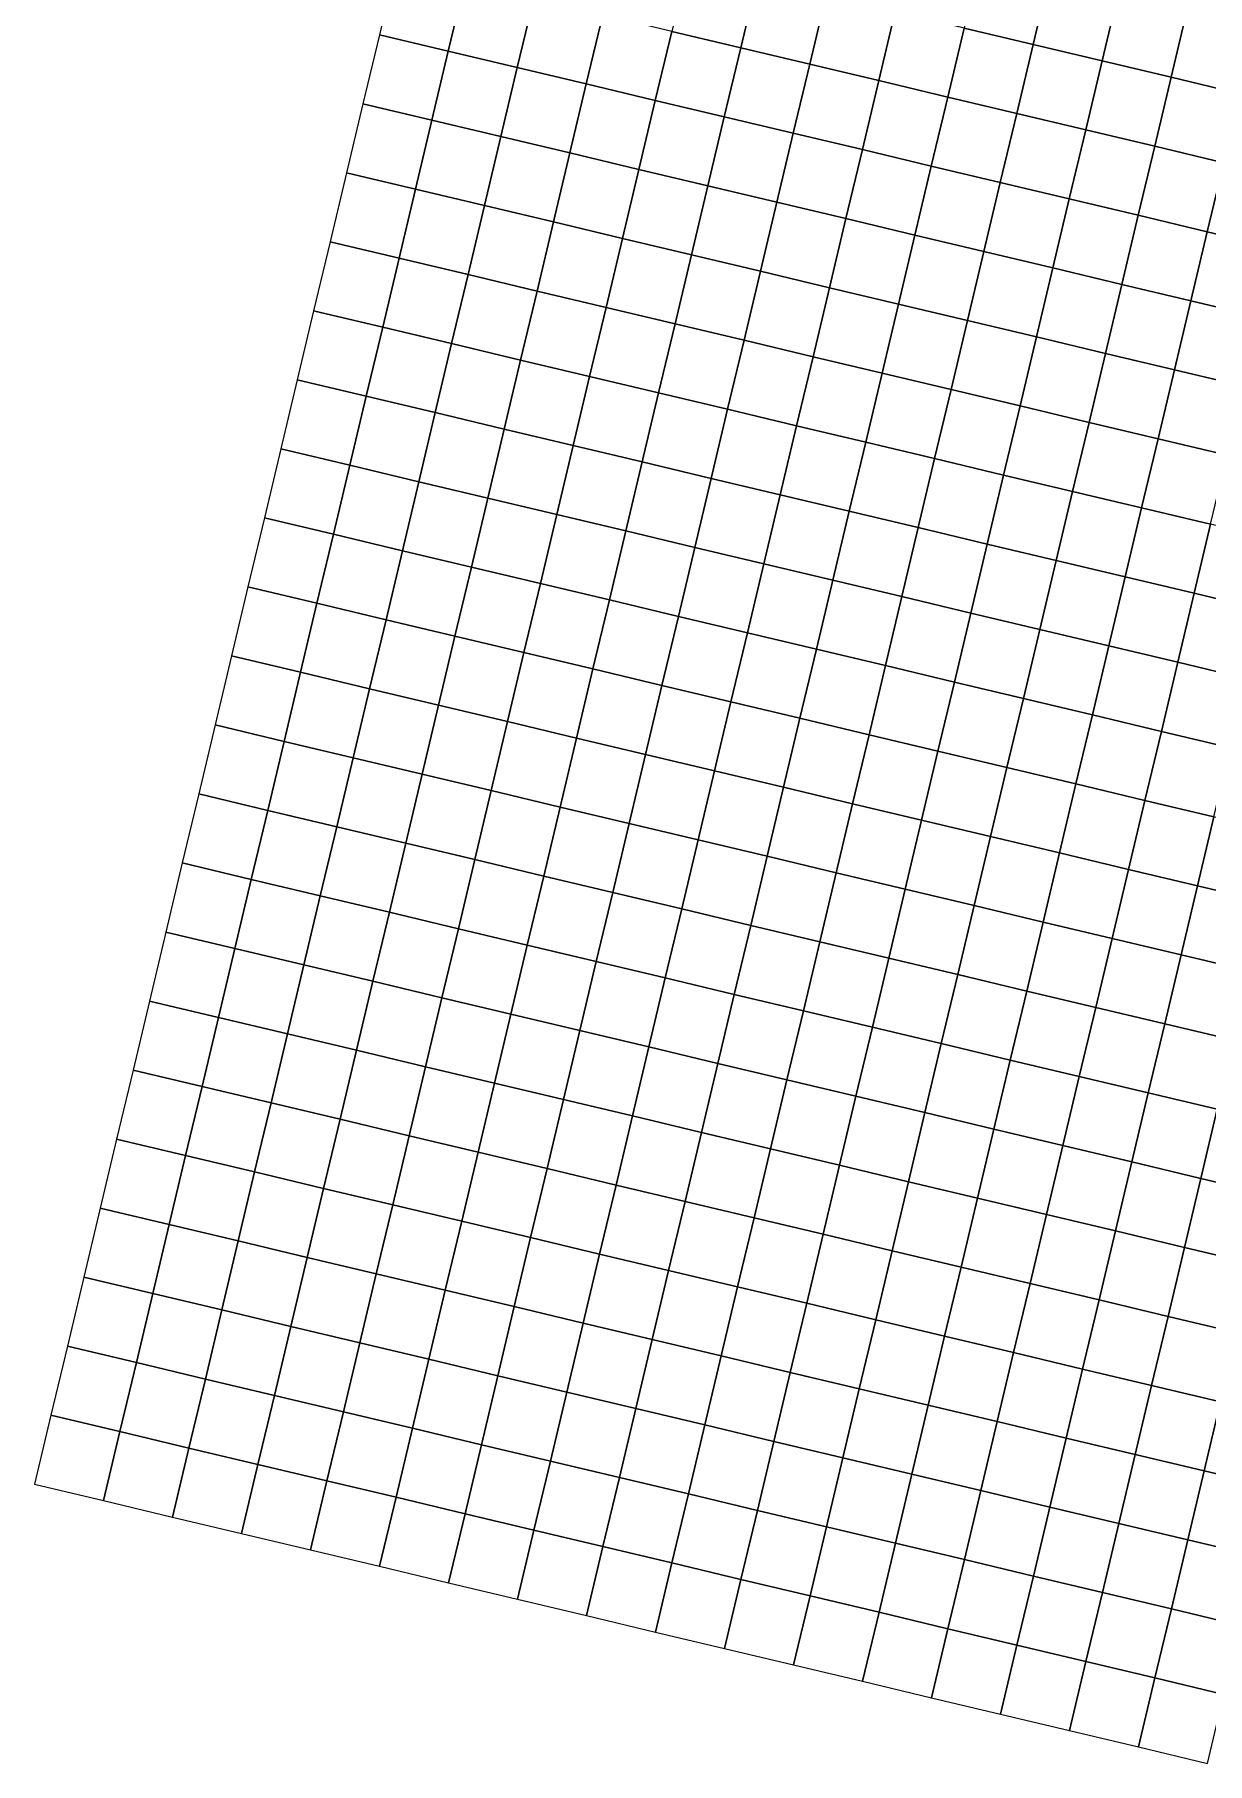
# Model space of a CAD drawing. Header units: metres. Extents: x 0.76 to 9.08, y -3.29 to 2.36.
# Drawn here: x 0.762 to 2.416, y -1.922 to 0.515 of the extents above; entities that cross this region are included whole.
import ezdxf

# ---------------------------------------------------------------- set-up
doc = ezdxf.new("R2010")
doc.units = ezdxf.units.M

msp = doc.modelspace()

# ---------------------------------------------------------------- linework, layer by layer
at = {"layer": 'C1'}
for points in [[(1.2713, 0.6118, -0.2945), (1.2482, 0.5145, -0.3008), (1.3454, 0.4913, -0.307), (1.3686, 0.5886, -0.3008)], [(1.6836, 0.6165, -0.3039), (1.6604, 0.5192, -0.3089), (1.7577, 0.496, -0.2957), (1.7809, 0.5933, -0.2917)], [(2.0959, 0.6212, -0.2707), (2.0727, 0.5239, -0.2806), (2.17, 0.5007, -0.2977), (2.1932, 0.598, -0.2845)], [(1.3686, 0.5886, -0.3008), (1.3454, 0.4913, -0.307), (1.4427, 0.4682, -0.3153), (1.4659, 0.5655, -0.3091)], [(1.7809, 0.5933, -0.2917), (1.7577, 0.496, -0.2957), (1.855, 0.4729, -0.2868), (1.8782, 0.5702, -0.2828)], [(2.1932, 0.598, -0.2845), (2.17, 0.5007, -0.2977), (2.2673, 0.4776, -0.3158), (2.2904, 0.5749, -0.3003)], [(1.4659, 0.5655, -0.3091), (1.4427, 0.4682, -0.3153), (1.54, 0.445, -0.3257), (1.5632, 0.5423, -0.3195)], [(1.8782, 0.5702, -0.2828), (1.855, 0.4729, -0.2868), (1.9523, 0.4497, -0.291), (1.9754, 0.547, -0.2817)], [(2.2904, 0.5749, -0.3003), (2.2673, 0.4776, -0.3158), (2.3646, 0.4545, -0.3288), (2.3877, 0.5517, -0.3123)], [(1.5632, 0.5423, -0.3195), (1.54, 0.445, -0.3257), (1.6373, 0.4219, -0.3174), (1.6604, 0.5192, -0.3089)], [(1.9754, 0.547, -0.2817), (1.9523, 0.4497, -0.291), (2.0496, 0.4266, -0.2946), (2.0727, 0.5239, -0.2806)], [(2.3877, 0.5517, -0.3123), (2.3646, 0.4545, -0.3288), (2.4619, 0.4313, -0.3334), (2.485, 0.5286, -0.3201)], [(1.2482, 0.5145, -0.3008), (1.225, 0.4172, -0.307), (1.3223, 0.3941, -0.3133), (1.3454, 0.4913, -0.307)], [(1.6604, 0.5192, -0.3089), (1.6373, 0.4219, -0.3174), (1.7346, 0.3988, -0.3032), (1.7577, 0.496, -0.2957)], [(2.0727, 0.5239, -0.2806), (2.0496, 0.4266, -0.2946), (2.1469, 0.4035, -0.3165), (2.17, 0.5007, -0.2977)], [(1.3454, 0.4913, -0.307), (1.3223, 0.3941, -0.3133), (1.4196, 0.3709, -0.3216), (1.4427, 0.4682, -0.3153)], [(1.7577, 0.496, -0.2957), (1.7346, 0.3988, -0.3032), (1.8319, 0.3756, -0.2929), (1.855, 0.4729, -0.2868)], [(2.17, 0.5007, -0.2977), (2.1469, 0.4035, -0.3165), (2.2442, 0.3803, -0.3383), (2.2673, 0.4776, -0.3158)], [(1.4427, 0.4682, -0.3153), (1.4196, 0.3709, -0.3216), (1.5169, 0.3478, -0.3319), (1.54, 0.445, -0.3257)], [(1.855, 0.4729, -0.2868), (1.8319, 0.3756, -0.2929), (1.9292, 0.3525, -0.2997), (1.9523, 0.4497, -0.291)], [(2.2673, 0.4776, -0.3158), (2.2442, 0.3803, -0.3383), (2.3414, 0.3572, -0.3525), (2.3646, 0.4545, -0.3288)], [(1.54, 0.445, -0.3257), (1.5169, 0.3478, -0.3319), (1.6142, 0.3246, -0.3276), (1.6373, 0.4219, -0.3174)], [(1.9523, 0.4497, -0.291), (1.9292, 0.3525, -0.2997), (2.0264, 0.3293, -0.3058), (2.0496, 0.4266, -0.2946)], [(2.3646, 0.4545, -0.3288), (2.3414, 0.3572, -0.3525), (2.4387, 0.334, -0.3524), (2.4619, 0.4313, -0.3334)], [(1.225, 0.4172, -0.307), (1.2019, 0.3199, -0.3133), (1.2992, 0.2968, -0.3195), (1.3223, 0.3941, -0.3133)], [(1.6373, 0.4219, -0.3174), (1.6142, 0.3246, -0.3276), (1.7114, 0.3015, -0.3123), (1.7346, 0.3988, -0.3032)], [(2.0496, 0.4266, -0.2946), (2.0264, 0.3293, -0.3058), (2.1237, 0.3062, -0.3271), (2.1469, 0.4035, -0.3165)], [(1.3223, 0.3941, -0.3133), (1.2992, 0.2968, -0.3195), (1.3964, 0.2736, -0.3278), (1.4196, 0.3709, -0.3216)], [(1.7346, 0.3988, -0.3032), (1.7114, 0.3015, -0.3123), (1.8087, 0.2783, -0.3), (1.8319, 0.3756, -0.2929)], [(2.1469, 0.4035, -0.3165), (2.1237, 0.3062, -0.3271), (2.221, 0.283, -0.3512), (2.2442, 0.3803, -0.3383)], [(1.4196, 0.3709, -0.3216), (1.3964, 0.2736, -0.3278), (1.4937, 0.2505, -0.3382), (1.5169, 0.3478, -0.3319)], [(1.8319, 0.3756, -0.2929), (1.8087, 0.2783, -0.3), (1.906, 0.2552, -0.3069), (1.9292, 0.3525, -0.2997)], [(2.2442, 0.3803, -0.3383), (2.221, 0.283, -0.3512), (2.3183, 0.2599, -0.3673), (2.3414, 0.3572, -0.3525)], [(1.5169, 0.3478, -0.3319), (1.4937, 0.2505, -0.3382), (1.591, 0.2273, -0.3381), (1.6142, 0.3246, -0.3276)], [(1.9292, 0.3525, -0.2997), (1.906, 0.2552, -0.3069), (2.0033, 0.232, -0.313), (2.0264, 0.3293, -0.3058)], [(2.3414, 0.3572, -0.3525), (2.3183, 0.2599, -0.3673), (2.4156, 0.2367, -0.3645), (2.4387, 0.334, -0.3524)], [(1.2019, 0.3199, -0.3133), (1.1787, 0.2226, -0.3195), (1.276, 0.1995, -0.3257), (1.2992, 0.2968, -0.3195)], [(1.6142, 0.3246, -0.3276), (1.591, 0.2273, -0.3381), (1.6883, 0.2042, -0.3216), (1.7114, 0.3015, -0.3123)], [(2.0264, 0.3293, -0.3058), (2.0033, 0.232, -0.313), (2.1006, 0.2089, -0.3302), (2.1237, 0.3062, -0.3271)], [(2.4387, 0.334, -0.3524), (2.4156, 0.2367, -0.3645), (2.5129, 0.2136, -0.3634), (2.536, 0.3109, -0.3532)], [(1.2992, 0.2968, -0.3195), (1.276, 0.1995, -0.3257), (1.3733, 0.1763, -0.334), (1.3964, 0.2736, -0.3278)], [(1.7114, 0.3015, -0.3123), (1.6883, 0.2042, -0.3216), (1.7856, 0.181, -0.3073), (1.8087, 0.2783, -0.3)], [(2.1237, 0.3062, -0.3271), (2.1006, 0.2089, -0.3302), (2.1979, 0.1857, -0.3554), (2.221, 0.283, -0.3512)], [(1.3964, 0.2736, -0.3278), (1.3733, 0.1763, -0.334), (1.4706, 0.1532, -0.3444), (1.4937, 0.2505, -0.3382)], [(1.8087, 0.2783, -0.3), (1.7856, 0.181, -0.3073), (1.8829, 0.1579, -0.3118), (1.906, 0.2552, -0.3069)], [(2.221, 0.283, -0.3512), (2.1979, 0.1857, -0.3554), (2.2951, 0.1626, -0.373), (2.3183, 0.2599, -0.3673)], [(1.4937, 0.2505, -0.3382), (1.4706, 0.1532, -0.3444), (1.5679, 0.13, -0.3488), (1.591, 0.2273, -0.3381)], [(1.906, 0.2552, -0.3069), (1.8829, 0.1579, -0.3118), (1.9801, 0.1347, -0.3156), (2.0033, 0.232, -0.313)], [(2.3183, 0.2599, -0.3673), (2.2951, 0.1626, -0.373), (2.3924, 0.1395, -0.3698), (2.4156, 0.2367, -0.3645)], [(1.1787, 0.2226, -0.3195), (1.1556, 0.1253, -0.3258), (1.2529, 0.1022, -0.332), (1.276, 0.1995, -0.3257)], [(1.591, 0.2273, -0.3381), (1.5679, 0.13, -0.3488), (1.6651, 0.1069, -0.3311), (1.6883, 0.2042, -0.3216)], [(2.0033, 0.232, -0.313), (1.9801, 0.1347, -0.3156), (2.0774, 0.1116, -0.3266), (2.1006, 0.2089, -0.3302)], [(2.4156, 0.2367, -0.3645), (2.3924, 0.1395, -0.3698), (2.4897, 0.1163, -0.3683), (2.5129, 0.2136, -0.3634)], [(1.276, 0.1995, -0.3257), (1.2529, 0.1022, -0.332), (1.3501, 0.0791, -0.3403), (1.3733, 0.1763, -0.334)], [(1.6883, 0.2042, -0.3216), (1.6651, 0.1069, -0.3311), (1.7624, 0.0838, -0.3148), (1.7856, 0.181, -0.3073)], [(2.1006, 0.2089, -0.3302), (2.0774, 0.1116, -0.3266), (2.1747, 0.0885, -0.3514), (2.1979, 0.1857, -0.3554)], [(1.3733, 0.1763, -0.334), (1.3501, 0.0791, -0.3403), (1.4474, 0.0559, -0.3507), (1.4706, 0.1532, -0.3444)], [(1.7856, 0.181, -0.3073), (1.7624, 0.0838, -0.3148), (1.8597, 0.0606, -0.3142), (1.8829, 0.1579, -0.3118)], [(2.1979, 0.1857, -0.3554), (2.1747, 0.0885, -0.3514), (2.272, 0.0653, -0.3698), (2.2951, 0.1626, -0.373)], [(1.4706, 0.1532, -0.3444), (1.4474, 0.0559, -0.3507), (1.5447, 0.0328, -0.3597), (1.5679, 0.13, -0.3488)], [(1.8829, 0.1579, -0.3118), (1.8597, 0.0606, -0.3142), (1.957, 0.0375, -0.3134), (1.9801, 0.1347, -0.3156)], [(2.2951, 0.1626, -0.373), (2.272, 0.0653, -0.3698), (2.3693, 0.0422, -0.3681), (2.3924, 0.1395, -0.3698)], [(1.1556, 0.1253, -0.3258), (1.1324, 0.0281, -0.332), (1.2297, 0.0049, -0.3382), (1.2529, 0.1022, -0.332)], [(1.5679, 0.13, -0.3488), (1.5447, 0.0328, -0.3597), (1.642, 0.0096, -0.3408), (1.6651, 0.1069, -0.3311)], [(1.9801, 0.1347, -0.3156), (1.957, 0.0375, -0.3134), (2.0543, 0.0143, -0.3162), (2.0774, 0.1116, -0.3266)], [(2.3924, 0.1395, -0.3698), (2.3693, 0.0422, -0.3681), (2.4666, 0.019, -0.368), (2.4897, 0.1163, -0.3683)], [(1.2529, 0.1022, -0.332), (1.2297, 0.0049, -0.3382), (1.327, -0.0182, -0.3465), (1.3501, 0.0791, -0.3403)], [(1.6651, 0.1069, -0.3311), (1.642, 0.0096, -0.3408), (1.7393, -0.0135, -0.3223), (1.7624, 0.0838, -0.3148)], [(2.0774, 0.1116, -0.3266), (2.0543, 0.0143, -0.3162), (2.1516, -0.0088, -0.3392), (2.1747, 0.0885, -0.3514)], [(1.3501, 0.0791, -0.3403), (1.327, -0.0182, -0.3465), (1.4243, -0.0414, -0.3569), (1.4474, 0.0559, -0.3507)], [(1.7624, 0.0838, -0.3148), (1.7393, -0.0135, -0.3223), (1.8366, -0.0367, -0.3142), (1.8597, 0.0606, -0.3142)], [(2.1747, 0.0885, -0.3514), (2.1516, -0.0088, -0.3392), (2.2489, -0.032, -0.3576), (2.272, 0.0653, -0.3698)], [(1.4474, 0.0559, -0.3507), (1.4243, -0.0414, -0.3569), (1.5216, -0.0645, -0.3673), (1.5447, 0.0328, -0.3597)], [(1.8597, 0.0606, -0.3142), (1.8366, -0.0367, -0.3142), (1.9339, -0.0598, -0.3064), (1.957, 0.0375, -0.3134)], [(2.272, 0.0653, -0.3698), (2.2489, -0.032, -0.3576), (2.3461, -0.0551, -0.3595), (2.3693, 0.0422, -0.3681)], [(1.1324, 0.0281, -0.332), (1.1093, -0.0692, -0.3382), (1.2066, -0.0924, -0.3445), (1.2297, 0.0049, -0.3382)], [(1.5447, 0.0328, -0.3597), (1.5216, -0.0645, -0.3673), (1.6189, -0.0877, -0.3472), (1.642, 0.0096, -0.3408)], [(1.957, 0.0375, -0.3134), (1.9339, -0.0598, -0.3064), (2.0311, -0.083, -0.2989), (2.0543, 0.0143, -0.3162)], [(2.3693, 0.0422, -0.3681), (2.3461, -0.0551, -0.3595), (2.4434, -0.0783, -0.3624), (2.4666, 0.019, -0.368)], [(1.2297, 0.0049, -0.3382), (1.2066, -0.0924, -0.3445), (1.3039, -0.1155, -0.3528), (1.327, -0.0182, -0.3465)], [(1.642, 0.0096, -0.3408), (1.6189, -0.0877, -0.3472), (1.7161, -0.1108, -0.3268), (1.7393, -0.0135, -0.3223)], [(2.0543, 0.0143, -0.3162), (2.0311, -0.083, -0.2989), (2.1284, -0.1061, -0.3187), (2.1516, -0.0088, -0.3392)], [(1.327, -0.0182, -0.3465), (1.3039, -0.1155, -0.3528), (1.4011, -0.1387, -0.3632), (1.4243, -0.0414, -0.3569)], [(1.7393, -0.0135, -0.3223), (1.7161, -0.1108, -0.3268), (1.8134, -0.134, -0.3127), (1.8366, -0.0367, -0.3142)], [(2.1516, -0.0088, -0.3392), (2.1284, -0.1061, -0.3187), (2.2257, -0.1293, -0.3365), (2.2489, -0.032, -0.3576)], [(1.4243, -0.0414, -0.3569), (1.4011, -0.1387, -0.3632), (1.4984, -0.1618, -0.3735), (1.5216, -0.0645, -0.3673)], [(1.8366, -0.0367, -0.3142), (1.8134, -0.134, -0.3127), (1.9107, -0.1571, -0.2995), (1.9339, -0.0598, -0.3064)], [(2.2489, -0.032, -0.3576), (2.2257, -0.1293, -0.3365), (2.323, -0.1524, -0.3442), (2.3461, -0.0551, -0.3595)], [(1.1093, -0.0692, -0.3382), (1.0861, -0.1665, -0.3445), (1.1834, -0.1897, -0.3507), (1.2066, -0.0924, -0.3445)], [(1.5216, -0.0645, -0.3673), (1.4984, -0.1618, -0.3735), (1.5957, -0.185, -0.3522), (1.6189, -0.0877, -0.3472)], [(1.9339, -0.0598, -0.3064), (1.9107, -0.1571, -0.2995), (2.008, -0.1803, -0.2864), (2.0311, -0.083, -0.2989)], [(2.3461, -0.0551, -0.3595), (2.323, -0.1524, -0.3442), (2.4203, -0.1755, -0.3516), (2.4434, -0.0783, -0.3624)], [(1.2066, -0.0924, -0.3445), (1.1834, -0.1897, -0.3507), (1.2807, -0.2128, -0.359), (1.3039, -0.1155, -0.3528)], [(1.6189, -0.0877, -0.3472), (1.5957, -0.185, -0.3522), (1.693, -0.2081, -0.3303), (1.7161, -0.1108, -0.3268)], [(2.0311, -0.083, -0.2989), (2.008, -0.1803, -0.2864), (2.1053, -0.2034, -0.3041), (2.1284, -0.1061, -0.3187)], [(1.3039, -0.1155, -0.3528), (1.2807, -0.2128, -0.359), (1.378, -0.2359, -0.3694), (1.4011, -0.1387, -0.3632)], [(1.7161, -0.1108, -0.3268), (1.693, -0.2081, -0.3303), (1.7903, -0.2312, -0.3118), (1.8134, -0.134, -0.3127)], [(2.1284, -0.1061, -0.3187), (2.1053, -0.2034, -0.3041), (2.2026, -0.2265, -0.3218), (2.2257, -0.1293, -0.3365)], [(1.4011, -0.1387, -0.3632), (1.378, -0.2359, -0.3694), (1.4753, -0.2591, -0.3798), (1.4984, -0.1618, -0.3735)], [(1.8134, -0.134, -0.3127), (1.7903, -0.2312, -0.3118), (1.8876, -0.2544, -0.2948), (1.9107, -0.1571, -0.2995)], [(2.2257, -0.1293, -0.3365), (2.2026, -0.2265, -0.3218), (2.2998, -0.2497, -0.3343), (2.323, -0.1524, -0.3442)], [(1.0861, -0.1665, -0.3445), (1.063, -0.2638, -0.3507), (1.1603, -0.2869, -0.357), (1.1834, -0.1897, -0.3507)], [(1.4984, -0.1618, -0.3735), (1.4753, -0.2591, -0.3798), (1.5726, -0.2822, -0.3571), (1.5957, -0.185, -0.3522)], [(1.9107, -0.1571, -0.2995), (1.8876, -0.2544, -0.2948), (1.9848, -0.2775, -0.2787), (2.008, -0.1803, -0.2864)], [(2.323, -0.1524, -0.3442), (2.2998, -0.2497, -0.3343), (2.3971, -0.2728, -0.3458), (2.4203, -0.1755, -0.3516)], [(1.1834, -0.1897, -0.3507), (1.1603, -0.2869, -0.357), (1.2576, -0.3101, -0.3653), (1.2807, -0.2128, -0.359)], [(1.5957, -0.185, -0.3522), (1.5726, -0.2822, -0.3571), (1.6698, -0.3054, -0.3341), (1.693, -0.2081, -0.3303)], [(2.008, -0.1803, -0.2864), (1.9848, -0.2775, -0.2787), (2.0821, -0.3007, -0.2956), (2.1053, -0.2034, -0.3041)], [(2.4203, -0.1755, -0.3516), (2.3971, -0.2728, -0.3458), (2.4944, -0.296, -0.3557), (2.5176, -0.1987, -0.3591)], [(1.2807, -0.2128, -0.359), (1.2576, -0.3101, -0.3653), (1.3548, -0.3332, -0.3756), (1.378, -0.2359, -0.3694)], [(1.693, -0.2081, -0.3303), (1.6698, -0.3054, -0.3341), (1.7671, -0.3285, -0.3129), (1.7903, -0.2312, -0.3118)], [(2.1053, -0.2034, -0.3041), (2.0821, -0.3007, -0.2956), (2.1794, -0.3238, -0.3137), (2.2026, -0.2265, -0.3218)], [(1.378, -0.2359, -0.3694), (1.3548, -0.3332, -0.3756), (1.4521, -0.3564, -0.386), (1.4753, -0.2591, -0.3798)], [(1.7903, -0.2312, -0.3118), (1.7671, -0.3285, -0.3129), (1.8644, -0.3517, -0.2935), (1.8876, -0.2544, -0.2948)], [(2.2026, -0.2265, -0.3218), (2.1794, -0.3238, -0.3137), (2.2767, -0.347, -0.3301), (2.2998, -0.2497, -0.3343)], [(1.063, -0.2638, -0.3507), (1.0398, -0.3611, -0.357), (1.1371, -0.3842, -0.3632), (1.1603, -0.2869, -0.357)], [(1.4753, -0.2591, -0.3798), (1.4521, -0.3564, -0.386), (1.5494, -0.3795, -0.3621), (1.5726, -0.2822, -0.3571)], [(1.8876, -0.2544, -0.2948), (1.8644, -0.3517, -0.2935), (1.9617, -0.3748, -0.2759), (1.9848, -0.2775, -0.2787)], [(2.2998, -0.2497, -0.3343), (2.2767, -0.347, -0.3301), (2.374, -0.3701, -0.345), (2.3971, -0.2728, -0.3458)], [(1.1603, -0.2869, -0.357), (1.1371, -0.3842, -0.3632), (1.2344, -0.4074, -0.3715), (1.2576, -0.3101, -0.3653)], [(1.5726, -0.2822, -0.3571), (1.5494, -0.3795, -0.3621), (1.6467, -0.4027, -0.3383), (1.6698, -0.3054, -0.3341)], [(1.9848, -0.2775, -0.2787), (1.9617, -0.3748, -0.2759), (2.059, -0.398, -0.293), (2.0821, -0.3007, -0.2956)], [(2.3971, -0.2728, -0.3458), (2.374, -0.3701, -0.345), (2.4713, -0.3933, -0.3574), (2.4944, -0.296, -0.3557)], [(1.2576, -0.3101, -0.3653), (1.2344, -0.4074, -0.3715), (1.3317, -0.4305, -0.3819), (1.3548, -0.3332, -0.3756)], [(1.6698, -0.3054, -0.3341), (1.6467, -0.4027, -0.3383), (1.744, -0.4258, -0.3159), (1.7671, -0.3285, -0.3129)], [(2.0821, -0.3007, -0.2956), (2.059, -0.398, -0.293), (2.1563, -0.4211, -0.3121), (2.1794, -0.3238, -0.3137)], [(1.3548, -0.3332, -0.3756), (1.3317, -0.4305, -0.3819), (1.429, -0.4537, -0.3923), (1.4521, -0.3564, -0.386)], [(1.7671, -0.3285, -0.3129), (1.744, -0.4258, -0.3159), (1.8413, -0.449, -0.2957), (1.8644, -0.3517, -0.2935)], [(2.1794, -0.3238, -0.3137), (2.1563, -0.4211, -0.3121), (2.2536, -0.4443, -0.3315), (2.2767, -0.347, -0.3301)], [(1.0398, -0.3611, -0.357), (1.0167, -0.4584, -0.3632), (1.114, -0.4815, -0.3694), (1.1371, -0.3842, -0.3632)], [(1.4521, -0.3564, -0.386), (1.429, -0.4537, -0.3923), (1.5263, -0.4768, -0.3672), (1.5494, -0.3795, -0.3621)], [(1.8644, -0.3517, -0.2935), (1.8413, -0.449, -0.2957), (1.9386, -0.4721, -0.2778), (1.9617, -0.3748, -0.2759)], [(2.2767, -0.347, -0.3301), (2.2536, -0.4443, -0.3315), (2.3508, -0.4674, -0.3492), (2.374, -0.3701, -0.345)], [(1.1371, -0.3842, -0.3632), (1.114, -0.4815, -0.3694), (1.2113, -0.5047, -0.3778), (1.2344, -0.4074, -0.3715)], [(1.5494, -0.3795, -0.3621), (1.5263, -0.4768, -0.3672), (1.6236, -0.5, -0.3431), (1.6467, -0.4027, -0.3383)], [(1.9617, -0.3748, -0.2759), (1.9386, -0.4721, -0.2778), (2.0358, -0.4952, -0.2964), (2.059, -0.398, -0.293)], [(2.374, -0.3701, -0.345), (2.3508, -0.4674, -0.3492), (2.4481, -0.4905, -0.3641), (2.4713, -0.3933, -0.3574)], [(1.2344, -0.4074, -0.3715), (1.2113, -0.5047, -0.3778), (1.3086, -0.5278, -0.3881), (1.3317, -0.4305, -0.3819)], [(1.6467, -0.4027, -0.3383), (1.6236, -0.5, -0.3431), (1.7208, -0.5231, -0.3211), (1.744, -0.4258, -0.3159)], [(2.059, -0.398, -0.293), (2.0358, -0.4952, -0.2964), (2.1331, -0.5184, -0.3171), (2.1563, -0.4211, -0.3121)], [(1.3317, -0.4305, -0.3819), (1.3086, -0.5278, -0.3881), (1.4058, -0.5509, -0.3985), (1.429, -0.4537, -0.3923)], [(1.744, -0.4258, -0.3159), (1.7208, -0.5231, -0.3211), (1.8181, -0.5462, -0.3016), (1.8413, -0.449, -0.2957)], [(2.1563, -0.4211, -0.3121), (2.1331, -0.5184, -0.3171), (2.2304, -0.5415, -0.3386), (2.2536, -0.4443, -0.3315)], [(1.0167, -0.4584, -0.3632), (0.9936, -0.5556, -0.3695), (1.0908, -0.5788, -0.3757), (1.114, -0.4815, -0.3694)], [(1.429, -0.4537, -0.3923), (1.4058, -0.5509, -0.3985), (1.5031, -0.5741, -0.3755), (1.5263, -0.4768, -0.3672)], [(1.8413, -0.449, -0.2957), (1.8181, -0.5462, -0.3016), (1.9154, -0.5694, -0.2848), (1.9386, -0.4721, -0.2778)], [(2.2536, -0.4443, -0.3315), (2.2304, -0.5415, -0.3386), (2.3277, -0.5647, -0.3585), (2.3508, -0.4674, -0.3492)], [(1.114, -0.4815, -0.3694), (1.0908, -0.5788, -0.3757), (1.1881, -0.6019, -0.384), (1.2113, -0.5047, -0.3778)], [(1.5263, -0.4768, -0.3672), (1.5031, -0.5741, -0.3755), (1.6004, -0.5972, -0.3531), (1.6236, -0.5, -0.3431)], [(1.9386, -0.4721, -0.2778), (1.9154, -0.5694, -0.2848), (2.0127, -0.5925, -0.306), (2.0358, -0.4952, -0.2964)], [(2.3508, -0.4674, -0.3492), (2.3277, -0.5647, -0.3585), (2.425, -0.5878, -0.3758), (2.4481, -0.4905, -0.3641)], [(1.2113, -0.5047, -0.3778), (1.1881, -0.6019, -0.384), (1.2854, -0.6251, -0.3944), (1.3086, -0.5278, -0.3881)], [(1.6236, -0.5, -0.3431), (1.6004, -0.5972, -0.3531), (1.6977, -0.6204, -0.3332), (1.7208, -0.5231, -0.3211)], [(2.0358, -0.4952, -0.2964), (2.0127, -0.5925, -0.306), (2.11, -0.6157, -0.3285), (2.1331, -0.5184, -0.3171)], [(1.3086, -0.5278, -0.3881), (1.2854, -0.6251, -0.3944), (1.3827, -0.6482, -0.4048), (1.4058, -0.5509, -0.3985)], [(1.7208, -0.5231, -0.3211), (1.6977, -0.6204, -0.3332), (1.795, -0.6435, -0.3159), (1.8181, -0.5462, -0.3016)], [(2.1331, -0.5184, -0.3171), (2.11, -0.6157, -0.3285), (2.2073, -0.6388, -0.3512), (2.2304, -0.5415, -0.3386)], [(0.9936, -0.5556, -0.3695), (0.9704, -0.6529, -0.3757), (1.0677, -0.6761, -0.3819), (1.0908, -0.5788, -0.3757)], [(1.4058, -0.5509, -0.3985), (1.3827, -0.6482, -0.4048), (1.48, -0.6714, -0.3886), (1.5031, -0.5741, -0.3755)], [(1.8181, -0.5462, -0.3016), (1.795, -0.6435, -0.3159), (1.8923, -0.6667, -0.3016), (1.9154, -0.5694, -0.2848)], [(2.2304, -0.5415, -0.3386), (2.2073, -0.6388, -0.3512), (2.3045, -0.662, -0.3728), (2.3277, -0.5647, -0.3585)], [(1.0908, -0.5788, -0.3757), (1.0677, -0.6761, -0.3819), (1.165, -0.6992, -0.3902), (1.1881, -0.6019, -0.384)], [(1.5031, -0.5741, -0.3755), (1.48, -0.6714, -0.3886), (1.5773, -0.6945, -0.3697), (1.6004, -0.5972, -0.3531)], [(1.9154, -0.5694, -0.2848), (1.8923, -0.6667, -0.3016), (1.9895, -0.6898, -0.3234), (2.0127, -0.5925, -0.306)], [(2.3277, -0.5647, -0.3585), (2.3045, -0.662, -0.3728), (2.4018, -0.6851, -0.3925), (2.425, -0.5878, -0.3758)], [(1.1881, -0.6019, -0.384), (1.165, -0.6992, -0.3902), (1.2623, -0.7224, -0.4006), (1.2854, -0.6251, -0.3944)], [(1.6004, -0.5972, -0.3531), (1.5773, -0.6945, -0.3697), (1.6745, -0.7177, -0.3536), (1.6977, -0.6204, -0.3332)], [(2.0127, -0.5925, -0.306), (1.9895, -0.6898, -0.3234), (2.0868, -0.713, -0.3469), (2.11, -0.6157, -0.3285)], [(2.425, -0.5878, -0.3758), (2.4018, -0.6851, -0.3925), (2.4991, -0.7083, -0.4111), (2.5223, -0.611, -0.3915)], [(1.2854, -0.6251, -0.3944), (1.2623, -0.7224, -0.4006), (1.3596, -0.7455, -0.411), (1.3827, -0.6482, -0.4048)], [(1.6977, -0.6204, -0.3332), (1.6745, -0.7177, -0.3536), (1.7718, -0.7408, -0.3402), (1.795, -0.6435, -0.3159)], [(2.11, -0.6157, -0.3285), (2.0868, -0.713, -0.3469), (2.1841, -0.7361, -0.3699), (2.2073, -0.6388, -0.3512)], [(0.9704, -0.6529, -0.3757), (0.9473, -0.7502, -0.3819), (1.0446, -0.7734, -0.3882), (1.0677, -0.6761, -0.3819)], [(1.3827, -0.6482, -0.4048), (1.3596, -0.7455, -0.411), (1.4568, -0.7687, -0.4019), (1.48, -0.6714, -0.3886)], [(1.795, -0.6435, -0.3159), (1.7718, -0.7408, -0.3402), (1.8691, -0.764, -0.3299), (1.8923, -0.6667, -0.3016)], [(2.2073, -0.6388, -0.3512), (2.1841, -0.7361, -0.3699), (2.2814, -0.7593, -0.3921), (2.3045, -0.662, -0.3728)], [(1.0677, -0.6761, -0.3819), (1.0446, -0.7734, -0.3882), (1.1418, -0.7965, -0.3965), (1.165, -0.6992, -0.3902)], [(1.48, -0.6714, -0.3886), (1.4568, -0.7687, -0.4019), (1.5541, -0.7918, -0.3876), (1.5773, -0.6945, -0.3697)], [(1.8923, -0.6667, -0.3016), (1.8691, -0.764, -0.3299), (1.9664, -0.7871, -0.3486), (1.9895, -0.6898, -0.3234)], [(2.3045, -0.662, -0.3728), (2.2814, -0.7593, -0.3921), (2.3787, -0.7824, -0.4131), (2.4018, -0.6851, -0.3925)], [(1.165, -0.6992, -0.3902), (1.1418, -0.7965, -0.3965), (1.2391, -0.8197, -0.4069), (1.2623, -0.7224, -0.4006)], [(1.5773, -0.6945, -0.3697), (1.5541, -0.7918, -0.3876), (1.6514, -0.815, -0.3771), (1.6745, -0.7177, -0.3536)], [(1.9895, -0.6898, -0.3234), (1.9664, -0.7871, -0.3486), (2.0637, -0.8102, -0.3721), (2.0868, -0.713, -0.3469)], [(2.4018, -0.6851, -0.3925), (2.3787, -0.7824, -0.4131), (2.476, -0.8055, -0.4335), (2.4991, -0.7083, -0.4111)], [(1.2623, -0.7224, -0.4006), (1.2391, -0.8197, -0.4069), (1.3364, -0.8428, -0.4172), (1.3596, -0.7455, -0.411)], [(1.6745, -0.7177, -0.3536), (1.6514, -0.815, -0.3771), (1.7487, -0.8381, -0.3692), (1.7718, -0.7408, -0.3402)], [(2.0868, -0.713, -0.3469), (2.0637, -0.8102, -0.3721), (2.161, -0.8334, -0.3946), (2.1841, -0.7361, -0.3699)], [(0.9473, -0.7502, -0.3819), (0.9241, -0.8475, -0.3882), (1.0214, -0.8706, -0.3944), (1.0446, -0.7734, -0.3882)], [(1.3596, -0.7455, -0.411), (1.3364, -0.8428, -0.4172), (1.4337, -0.8659, -0.4155), (1.4568, -0.7687, -0.4019)], [(1.7718, -0.7408, -0.3402), (1.7487, -0.8381, -0.3692), (1.846, -0.8612, -0.3642), (1.8691, -0.764, -0.3299)], [(2.1841, -0.7361, -0.3699), (2.161, -0.8334, -0.3946), (2.2583, -0.8565, -0.4165), (2.2814, -0.7593, -0.3921)], [(1.0446, -0.7734, -0.3882), (1.0214, -0.8706, -0.3944), (1.1187, -0.8938, -0.4027), (1.1418, -0.7965, -0.3965)], [(1.4568, -0.7687, -0.4019), (1.4337, -0.8659, -0.4155), (1.531, -0.8891, -0.4064), (1.5541, -0.7918, -0.3876)], [(1.8691, -0.764, -0.3299), (1.846, -0.8612, -0.3642), (1.9433, -0.8844, -0.3807), (1.9664, -0.7871, -0.3486)], [(2.2814, -0.7593, -0.3921), (2.2583, -0.8565, -0.4165), (2.3555, -0.8797, -0.4376), (2.3787, -0.7824, -0.4131)], [(1.1418, -0.7965, -0.3965), (1.1187, -0.8938, -0.4027), (1.216, -0.9169, -0.4131), (1.2391, -0.8197, -0.4069)], [(1.5541, -0.7918, -0.3876), (1.531, -0.8891, -0.4064), (1.6283, -0.9122, -0.4032), (1.6514, -0.815, -0.3771)], [(1.9664, -0.7871, -0.3486), (1.9433, -0.8844, -0.3807), (2.0405, -0.9075, -0.4042), (2.0637, -0.8102, -0.3721)], [(2.3787, -0.7824, -0.4131), (2.3555, -0.8797, -0.4376), (2.4528, -0.9028, -0.4585), (2.476, -0.8055, -0.4335)], [(1.2391, -0.8197, -0.4069), (1.216, -0.9169, -0.4131), (1.3133, -0.9401, -0.4235), (1.3364, -0.8428, -0.4172)], [(1.6514, -0.815, -0.3771), (1.6283, -0.9122, -0.4032), (1.7255, -0.9354, -0.4024), (1.7487, -0.8381, -0.3692)], [(2.0637, -0.8102, -0.3721), (2.0405, -0.9075, -0.4042), (2.1378, -0.9307, -0.4254), (2.161, -0.8334, -0.3946)], [(0.9241, -0.8475, -0.3882), (0.901, -0.9448, -0.3944), (0.9983, -0.9679, -0.4007), (1.0214, -0.8706, -0.3944)], [(1.3364, -0.8428, -0.4172), (1.3133, -0.9401, -0.4235), (1.4105, -0.9632, -0.4293), (1.4337, -0.8659, -0.4155)], [(1.7487, -0.8381, -0.3692), (1.7255, -0.9354, -0.4024), (1.8228, -0.9585, -0.4042), (1.846, -0.8612, -0.3642)], [(2.161, -0.8334, -0.3946), (2.1378, -0.9307, -0.4254), (2.2351, -0.9538, -0.4459), (2.2583, -0.8565, -0.4165)], [(1.0214, -0.8706, -0.3944), (0.9983, -0.9679, -0.4007), (1.0955, -0.9911, -0.409), (1.1187, -0.8938, -0.4027)], [(1.4337, -0.8659, -0.4155), (1.4105, -0.9632, -0.4293), (1.5078, -0.9864, -0.4262), (1.531, -0.8891, -0.4064)], [(1.846, -0.8612, -0.3642), (1.8228, -0.9585, -0.4042), (1.9201, -0.9817, -0.4196), (1.9433, -0.8844, -0.3807)], [(2.2583, -0.8565, -0.4165), (2.2351, -0.9538, -0.4459), (2.3324, -0.977, -0.466), (2.3555, -0.8797, -0.4376)], [(1.1187, -0.8938, -0.4027), (1.0955, -0.9911, -0.409), (1.1928, -1.0142, -0.4194), (1.216, -0.9169, -0.4131)], [(1.531, -0.8891, -0.4064), (1.5078, -0.9864, -0.4262), (1.6051, -1.0095, -0.4315), (1.6283, -0.9122, -0.4032)], [(1.9433, -0.8844, -0.3807), (1.9201, -0.9817, -0.4196), (2.0174, -1.0048, -0.4433), (2.0405, -0.9075, -0.4042)], [(2.3555, -0.8797, -0.4376), (2.3324, -0.977, -0.466), (2.4297, -1.0001, -0.4864), (2.4528, -0.9028, -0.4585)], [(1.216, -0.9169, -0.4131), (1.1928, -1.0142, -0.4194), (1.2901, -1.0374, -0.4297), (1.3133, -0.9401, -0.4235)], [(1.6283, -0.9122, -0.4032), (1.6051, -1.0095, -0.4315), (1.7024, -1.0327, -0.4394), (1.7255, -0.9354, -0.4024)], [(2.0405, -0.9075, -0.4042), (2.0174, -1.0048, -0.4433), (2.1147, -1.028, -0.4622), (2.1378, -0.9307, -0.4254)], [(0.901, -0.9448, -0.3944), (0.8778, -1.0421, -0.4007), (0.9751, -1.0652, -0.4069), (0.9983, -0.9679, -0.4007)], [(1.3133, -0.9401, -0.4235), (1.2901, -1.0374, -0.4297), (1.3874, -1.0605, -0.4401), (1.4105, -0.9632, -0.4293)], [(1.7255, -0.9354, -0.4024), (1.7024, -1.0327, -0.4394), (1.7997, -1.0558, -0.4493), (1.8228, -0.9585, -0.4042)], [(2.1378, -0.9307, -0.4254), (2.1147, -1.028, -0.4622), (2.212, -1.0511, -0.4803), (2.2351, -0.9538, -0.4459)], [(0.9983, -0.9679, -0.4007), (0.9751, -1.0652, -0.4069), (1.0724, -1.0884, -0.4152), (1.0955, -0.9911, -0.409)], [(1.4105, -0.9632, -0.4293), (1.3874, -1.0605, -0.4401), (1.4847, -1.0837, -0.4418), (1.5078, -0.9864, -0.4262)], [(1.8228, -0.9585, -0.4042), (1.7997, -1.0558, -0.4493), (1.897, -1.079, -0.4645), (1.9201, -0.9817, -0.4196)], [(2.2351, -0.9538, -0.4459), (2.212, -1.0511, -0.4803), (2.3093, -1.0743, -0.4983), (2.3324, -0.977, -0.466)], [(1.0955, -0.9911, -0.409), (1.0724, -1.0884, -0.4152), (1.1697, -1.1115, -0.4256), (1.1928, -1.0142, -0.4194)], [(1.5078, -0.9864, -0.4262), (1.4847, -1.0837, -0.4418), (1.582, -1.1068, -0.4541), (1.6051, -1.0095, -0.4315)], [(1.9201, -0.9817, -0.4196), (1.897, -1.079, -0.4645), (1.9943, -1.1021, -0.4887), (2.0174, -1.0048, -0.4433)], [(2.3324, -0.977, -0.466), (2.3093, -1.0743, -0.4983), (2.4065, -1.0974, -0.5169), (2.4297, -1.0001, -0.4864)], [(1.1928, -1.0142, -0.4194), (1.1697, -1.1115, -0.4256), (1.267, -1.1347, -0.436), (1.2901, -1.0374, -0.4297)], [(1.6051, -1.0095, -0.4315), (1.582, -1.1068, -0.4541), (1.6793, -1.1299, -0.4684), (1.7024, -1.0327, -0.4394)], [(2.0174, -1.0048, -0.4433), (1.9943, -1.1021, -0.4887), (2.0915, -1.1252, -0.5049), (2.1147, -1.028, -0.4622)], [(2.4297, -1.0001, -0.4864), (2.4065, -1.0974, -0.5169), (2.5038, -1.1205, -0.538), (2.527, -1.0233, -0.5083)], [(0.8778, -1.0421, -0.4007), (0.8547, -1.1394, -0.4069), (0.952, -1.1625, -0.4131), (0.9751, -1.0652, -0.4069)], [(1.2901, -1.0374, -0.4297), (1.267, -1.1347, -0.436), (1.3643, -1.1578, -0.4464), (1.3874, -1.0605, -0.4401)], [(1.7024, -1.0327, -0.4394), (1.6793, -1.1299, -0.4684), (1.7765, -1.1531, -0.4839), (1.7997, -1.0558, -0.4493)], [(2.1147, -1.028, -0.4622), (2.0915, -1.1252, -0.5049), (2.1888, -1.1484, -0.5197), (2.212, -1.0511, -0.4803)], [(0.9751, -1.0652, -0.4069), (0.952, -1.1625, -0.4131), (1.0493, -1.1856, -0.4215), (1.0724, -1.0884, -0.4152)], [(1.3874, -1.0605, -0.4401), (1.3643, -1.1578, -0.4464), (1.4615, -1.1809, -0.4516), (1.4847, -1.0837, -0.4418)], [(1.7997, -1.0558, -0.4493), (1.7765, -1.1531, -0.4839), (1.8738, -1.1762, -0.4996), (1.897, -1.079, -0.4645)], [(2.212, -1.0511, -0.4803), (2.1888, -1.1484, -0.5197), (2.2861, -1.1715, -0.5344), (2.3093, -1.0743, -0.4983)], [(1.0724, -1.0884, -0.4152), (1.0493, -1.1856, -0.4215), (1.1465, -1.2088, -0.4318), (1.1697, -1.1115, -0.4256)], [(1.4847, -1.0837, -0.4418), (1.4615, -1.1809, -0.4516), (1.5588, -1.2041, -0.4687), (1.582, -1.1068, -0.4541)], [(1.897, -1.079, -0.4645), (1.8738, -1.1762, -0.4996), (1.9711, -1.1994, -0.523), (1.9943, -1.1021, -0.4887)], [(2.3093, -1.0743, -0.4983), (2.2861, -1.1715, -0.5344), (2.3834, -1.1947, -0.5501), (2.4065, -1.0974, -0.5169)], [(1.1697, -1.1115, -0.4256), (1.1465, -1.2088, -0.4318), (1.2438, -1.2319, -0.4422), (1.267, -1.1347, -0.436)], [(1.582, -1.1068, -0.4541), (1.5588, -1.2041, -0.4687), (1.6561, -1.2272, -0.4871), (1.6793, -1.1299, -0.4684)], [(1.9943, -1.1021, -0.4887), (1.9711, -1.1994, -0.523), (2.0684, -1.2225, -0.536), (2.0915, -1.1252, -0.5049)], [(2.4065, -1.0974, -0.5169), (2.3834, -1.1947, -0.5501), (2.4807, -1.2178, -0.5695), (2.5038, -1.1205, -0.538)], [(0.8547, -1.1394, -0.4069), (0.8315, -1.2366, -0.4132), (0.9288, -1.2598, -0.4194), (0.952, -1.1625, -0.4131)], [(1.267, -1.1347, -0.436), (1.2438, -1.2319, -0.4422), (1.3411, -1.2551, -0.4526), (1.3643, -1.1578, -0.4464)], [(1.6793, -1.1299, -0.4684), (1.6561, -1.2272, -0.4871), (1.7534, -1.2504, -0.5058), (1.7765, -1.1531, -0.4839)], [(2.0915, -1.1252, -0.5049), (2.0684, -1.2225, -0.536), (2.1657, -1.2457, -0.5476), (2.1888, -1.1484, -0.5197)], [(0.952, -1.1625, -0.4131), (0.9288, -1.2598, -0.4194), (1.0261, -1.2829, -0.4277), (1.0493, -1.1856, -0.4215)], [(1.3643, -1.1578, -0.4464), (1.3411, -1.2551, -0.4526), (1.4384, -1.2782, -0.4611), (1.4615, -1.1809, -0.4516)], [(1.7765, -1.1531, -0.4839), (1.7534, -1.2504, -0.5058), (1.8507, -1.2735, -0.5239), (1.8738, -1.1762, -0.4996)], [(2.1888, -1.1484, -0.5197), (2.1657, -1.2457, -0.5476), (2.263, -1.2688, -0.5595), (2.2861, -1.1715, -0.5344)], [(1.0493, -1.1856, -0.4215), (1.0261, -1.2829, -0.4277), (1.1234, -1.3061, -0.4381), (1.1465, -1.2088, -0.4318)], [(1.4615, -1.1809, -0.4516), (1.4384, -1.2782, -0.4611), (1.5357, -1.3014, -0.4807), (1.5588, -1.2041, -0.4687)], [(1.8738, -1.1762, -0.4996), (1.8507, -1.2735, -0.5239), (1.948, -1.2967, -0.5456), (1.9711, -1.1994, -0.523)], [(2.2861, -1.1715, -0.5344), (2.263, -1.2688, -0.5595), (2.3602, -1.292, -0.5728), (2.3834, -1.1947, -0.5501)], [(1.1465, -1.2088, -0.4318), (1.1234, -1.3061, -0.4381), (1.2207, -1.3292, -0.4485), (1.2438, -1.2319, -0.4422)], [(1.5588, -1.2041, -0.4687), (1.5357, -1.3014, -0.4807), (1.633, -1.3245, -0.501), (1.6561, -1.2272, -0.4871)], [(1.9711, -1.1994, -0.523), (1.948, -1.2967, -0.5456), (2.0452, -1.3198, -0.5553), (2.0684, -1.2225, -0.536)], [(2.3834, -1.1947, -0.5501), (2.3602, -1.292, -0.5728), (2.4575, -1.3151, -0.5907), (2.4807, -1.2178, -0.5695)], [(0.8315, -1.2366, -0.4132), (0.8084, -1.3339, -0.4194), (0.9057, -1.3571, -0.4256), (0.9288, -1.2598, -0.4194)], [(1.2438, -1.2319, -0.4422), (1.2207, -1.3292, -0.4485), (1.318, -1.3524, -0.4588), (1.3411, -1.2551, -0.4526)], [(1.6561, -1.2272, -0.4871), (1.633, -1.3245, -0.501), (1.7302, -1.3477, -0.5203), (1.7534, -1.2504, -0.5058)], [(2.0684, -1.2225, -0.536), (2.0452, -1.3198, -0.5553), (2.1425, -1.343, -0.5639), (2.1657, -1.2457, -0.5476)], [(0.9288, -1.2598, -0.4194), (0.9057, -1.3571, -0.4256), (1.003, -1.3802, -0.4339), (1.0261, -1.2829, -0.4277)], [(1.3411, -1.2551, -0.4526), (1.318, -1.3524, -0.4588), (1.4152, -1.3755, -0.4706), (1.4384, -1.2782, -0.4611)], [(1.7534, -1.2504, -0.5058), (1.7302, -1.3477, -0.5203), (1.8275, -1.3708, -0.5384), (1.8507, -1.2735, -0.5239)], [(2.1657, -1.2457, -0.5476), (2.1425, -1.343, -0.5639), (2.2398, -1.3661, -0.5734), (2.263, -1.2688, -0.5595)], [(1.0261, -1.2829, -0.4277), (1.003, -1.3802, -0.4339), (1.1002, -1.4034, -0.4443), (1.1234, -1.3061, -0.4381)], [(1.4384, -1.2782, -0.4611), (1.4152, -1.3755, -0.4706), (1.5125, -1.3987, -0.4904), (1.5357, -1.3014, -0.4807)], [(1.8507, -1.2735, -0.5239), (1.8275, -1.3708, -0.5384), (1.9248, -1.394, -0.5565), (1.948, -1.2967, -0.5456)], [(2.263, -1.2688, -0.5595), (2.2398, -1.3661, -0.5734), (2.3371, -1.3893, -0.5849), (2.3602, -1.292, -0.5728)], [(1.1234, -1.3061, -0.4381), (1.1002, -1.4034, -0.4443), (1.1975, -1.4265, -0.4547), (1.2207, -1.3292, -0.4485)], [(1.5357, -1.3014, -0.4807), (1.5125, -1.3987, -0.4904), (1.6098, -1.4218, -0.5102), (1.633, -1.3245, -0.501)], [(1.948, -1.2967, -0.5456), (1.9248, -1.394, -0.5565), (2.0221, -1.4171, -0.563), (2.0452, -1.3198, -0.5553)], [(2.3602, -1.292, -0.5728), (2.3371, -1.3893, -0.5849), (2.4344, -1.4124, -0.6016), (2.4575, -1.3151, -0.5907)], [(0.8084, -1.3339, -0.4194), (0.7852, -1.4312, -0.4244), (0.8825, -1.4544, -0.4306), (0.9057, -1.3571, -0.4256)], [(1.2207, -1.3292, -0.4485), (1.1975, -1.4265, -0.4547), (1.2948, -1.4497, -0.4651), (1.318, -1.3524, -0.4588)], [(1.633, -1.3245, -0.501), (1.6098, -1.4218, -0.5102), (1.7071, -1.4449, -0.5278), (1.7302, -1.3477, -0.5203)], [(2.0452, -1.3198, -0.5553), (2.0221, -1.4171, -0.563), (2.1194, -1.4402, -0.5688), (2.1425, -1.343, -0.5639)], [(0.9057, -1.3571, -0.4256), (0.8825, -1.4544, -0.4306), (0.9798, -1.4775, -0.4389), (1.003, -1.3802, -0.4339)], [(1.318, -1.3524, -0.4588), (1.2948, -1.4497, -0.4651), (1.3921, -1.4728, -0.4791), (1.4152, -1.3755, -0.4706)], [(1.7302, -1.3477, -0.5203), (1.7071, -1.4449, -0.5278), (1.8044, -1.4681, -0.5434), (1.8275, -1.3708, -0.5384)], [(2.1425, -1.343, -0.5639), (2.1194, -1.4402, -0.5688), (2.2167, -1.4634, -0.5763), (2.2398, -1.3661, -0.5734)], [(1.003, -1.3802, -0.4339), (0.9798, -1.4775, -0.4389), (1.0771, -1.5006, -0.4493), (1.1002, -1.4034, -0.4443)], [(1.4152, -1.3755, -0.4706), (1.3921, -1.4728, -0.4791), (1.4894, -1.4959, -0.4974), (1.5125, -1.3987, -0.4904)], [(1.8275, -1.3708, -0.5384), (1.8044, -1.4681, -0.5434), (1.9017, -1.4912, -0.5556), (1.9248, -1.394, -0.5565)], [(2.2398, -1.3661, -0.5734), (2.2167, -1.4634, -0.5763), (2.314, -1.4865, -0.5865), (2.3371, -1.3893, -0.5849)], [(1.1002, -1.4034, -0.4443), (1.0771, -1.5006, -0.4493), (1.1744, -1.5238, -0.4597), (1.1975, -1.4265, -0.4547)], [(1.5125, -1.3987, -0.4904), (1.4894, -1.4959, -0.4974), (1.5867, -1.5191, -0.5145), (1.6098, -1.4218, -0.5102)], [(1.9248, -1.394, -0.5565), (1.9017, -1.4912, -0.5556), (1.999, -1.5144, -0.559), (2.0221, -1.4171, -0.563)], [(2.3371, -1.3893, -0.5849), (2.314, -1.4865, -0.5865), (2.4112, -1.5097, -0.6023), (2.4344, -1.4124, -0.6016)], [(2.4344, -1.4124, -0.6016), (2.4112, -1.5097, -0.6023), (2.5085, -1.5328, -0.6218), (2.5317, -1.4355, -0.6216)], [(0.7852, -1.4312, -0.4244), (0.7621, -1.5285, -0.4281), (0.8594, -1.5516, -0.4344), (0.8825, -1.4544, -0.4306)], [(1.1975, -1.4265, -0.4547), (1.1744, -1.5238, -0.4597), (1.2717, -1.5469, -0.4701), (1.2948, -1.4497, -0.4651)], [(1.6098, -1.4218, -0.5102), (1.5867, -1.5191, -0.5145), (1.684, -1.5422, -0.5279), (1.7071, -1.4449, -0.5278)], [(2.0221, -1.4171, -0.563), (1.999, -1.5144, -0.559), (2.0962, -1.5375, -0.5621), (2.1194, -1.4402, -0.5688)], [(0.8825, -1.4544, -0.4306), (0.8594, -1.5516, -0.4344), (0.9567, -1.5748, -0.4427), (0.9798, -1.4775, -0.4389)], [(1.2948, -1.4497, -0.4651), (1.2717, -1.5469, -0.4701), (1.369, -1.5701, -0.4857), (1.3921, -1.4728, -0.4791)], [(1.7071, -1.4449, -0.5278), (1.684, -1.5422, -0.5279), (1.7812, -1.5654, -0.5385), (1.8044, -1.4681, -0.5434)], [(2.1194, -1.4402, -0.5688), (2.0962, -1.5375, -0.5621), (2.1935, -1.5607, -0.5681), (2.2167, -1.4634, -0.5763)], [(0.9798, -1.4775, -0.4389), (0.9567, -1.5748, -0.4427), (1.054, -1.5979, -0.4531), (1.0771, -1.5006, -0.4493)], [(1.3921, -1.4728, -0.4791), (1.369, -1.5701, -0.4857), (1.4662, -1.5932, -0.5021), (1.4894, -1.4959, -0.4974)], [(1.8044, -1.4681, -0.5434), (1.7812, -1.5654, -0.5385), (1.8785, -1.5885, -0.5435), (1.9017, -1.4912, -0.5556)], [(2.2167, -1.4634, -0.5763), (2.1935, -1.5607, -0.5681), (2.2908, -1.5838, -0.5774), (2.314, -1.4865, -0.5865)], [(1.0771, -1.5006, -0.4493), (1.054, -1.5979, -0.4531), (1.1512, -1.6211, -0.4634), (1.1744, -1.5238, -0.4597)], [(1.4894, -1.4959, -0.4974), (1.4662, -1.5932, -0.5021), (1.5635, -1.6164, -0.517), (1.5867, -1.5191, -0.5145)], [(1.9017, -1.4912, -0.5556), (1.8785, -1.5885, -0.5435), (1.9758, -1.6117, -0.5433), (1.999, -1.5144, -0.559)], [(2.314, -1.4865, -0.5865), (2.2908, -1.5838, -0.5774), (2.3881, -1.607, -0.5927), (2.4112, -1.5097, -0.6023)], [(2.4112, -1.5097, -0.6023), (2.3881, -1.607, -0.5927), (2.4854, -1.6301, -0.612), (2.5085, -1.5328, -0.6218)], [(1.1744, -1.5238, -0.4597), (1.1512, -1.6211, -0.4634), (1.2485, -1.6442, -0.4738), (1.2717, -1.5469, -0.4701)], [(1.5867, -1.5191, -0.5145), (1.5635, -1.6164, -0.517), (1.6608, -1.6395, -0.5271), (1.684, -1.5422, -0.5279)], [(1.999, -1.5144, -0.559), (1.9758, -1.6117, -0.5433), (2.0731, -1.6348, -0.5439), (2.0962, -1.5375, -0.5621)], [(1.2717, -1.5469, -0.4701), (1.2485, -1.6442, -0.4738), (1.3458, -1.6674, -0.4904), (1.369, -1.5701, -0.4857)], [(1.684, -1.5422, -0.5279), (1.6608, -1.6395, -0.5271), (1.7581, -1.6627, -0.5338), (1.7812, -1.5654, -0.5385)], [(2.0962, -1.5375, -0.5621), (2.0731, -1.6348, -0.5439), (2.1704, -1.658, -0.5488), (2.1935, -1.5607, -0.5681)], [(1.369, -1.5701, -0.4857), (1.3458, -1.6674, -0.4904), (1.4431, -1.6905, -0.5054), (1.4662, -1.5932, -0.5021)], [(1.7812, -1.5654, -0.5385), (1.7581, -1.6627, -0.5338), (1.8554, -1.6858, -0.5332), (1.8785, -1.5885, -0.5435)], [(2.1935, -1.5607, -0.5681), (2.1704, -1.658, -0.5488), (2.2677, -1.6811, -0.5579), (2.2908, -1.5838, -0.5774)], [(2.2908, -1.5838, -0.5774), (2.2677, -1.6811, -0.5579), (2.3649, -1.7043, -0.5728), (2.3881, -1.607, -0.5927)], [(1.4662, -1.5932, -0.5021), (1.4431, -1.6905, -0.5054), (1.5404, -1.7137, -0.5187), (1.5635, -1.6164, -0.517)], [(1.8785, -1.5885, -0.5435), (1.8554, -1.6858, -0.5332), (1.9527, -1.709, -0.5308), (1.9758, -1.6117, -0.5433)], [(2.3881, -1.607, -0.5927), (2.3649, -1.7043, -0.5728), (2.4622, -1.7274, -0.5922), (2.4854, -1.6301, -0.612)], [(1.5635, -1.6164, -0.517), (1.5404, -1.7137, -0.5187), (1.6377, -1.7368, -0.5262), (1.6608, -1.6395, -0.5271)], [(1.9758, -1.6117, -0.5433), (1.9527, -1.709, -0.5308), (2.0499, -1.7321, -0.5294), (2.0731, -1.6348, -0.5439)], [(1.6608, -1.6395, -0.5271), (1.6377, -1.7368, -0.5262), (1.7349, -1.7599, -0.53), (1.7581, -1.6627, -0.5338)], [(2.0731, -1.6348, -0.5439), (2.0499, -1.7321, -0.5294), (2.1472, -1.7552, -0.5333), (2.1704, -1.658, -0.5488)], [(1.7581, -1.6627, -0.5338), (1.7349, -1.7599, -0.53), (1.8322, -1.7831, -0.5255), (1.8554, -1.6858, -0.5332)], [(2.1704, -1.658, -0.5488), (2.1472, -1.7552, -0.5333), (2.2445, -1.7784, -0.5422), (2.2677, -1.6811, -0.5579)], [(2.2677, -1.6811, -0.5579), (2.2445, -1.7784, -0.5422), (2.3418, -1.8015, -0.5569), (2.3649, -1.7043, -0.5728)], [(1.8554, -1.6858, -0.5332), (1.8322, -1.7831, -0.5255), (1.9295, -1.8062, -0.5214), (1.9527, -1.709, -0.5308)], [(2.3649, -1.7043, -0.5728), (2.3418, -1.8015, -0.5569), (2.4391, -1.8247, -0.5763), (2.4622, -1.7274, -0.5922)], [(1.9527, -1.709, -0.5308), (1.9295, -1.8062, -0.5214), (2.0268, -1.8294, -0.5185), (2.0499, -1.7321, -0.5294)], [(2.0499, -1.7321, -0.5294), (2.0268, -1.8294, -0.5185), (2.1241, -1.8525, -0.5217), (2.1472, -1.7552, -0.5333)], [(2.1472, -1.7552, -0.5333), (2.1241, -1.8525, -0.5217), (2.2214, -1.8757, -0.5304), (2.2445, -1.7784, -0.5422)], [(2.2445, -1.7784, -0.5422), (2.2214, -1.8757, -0.5304), (2.3187, -1.8988, -0.5449), (2.3418, -1.8015, -0.5569)], [(2.3418, -1.8015, -0.5569), (2.3187, -1.8988, -0.5449), (2.4159, -1.922, -0.5644), (2.4391, -1.8247, -0.5763)]]:
    msp.add_3dface(points, dxfattribs=at)

doc.saveas('drawing.dxf')
